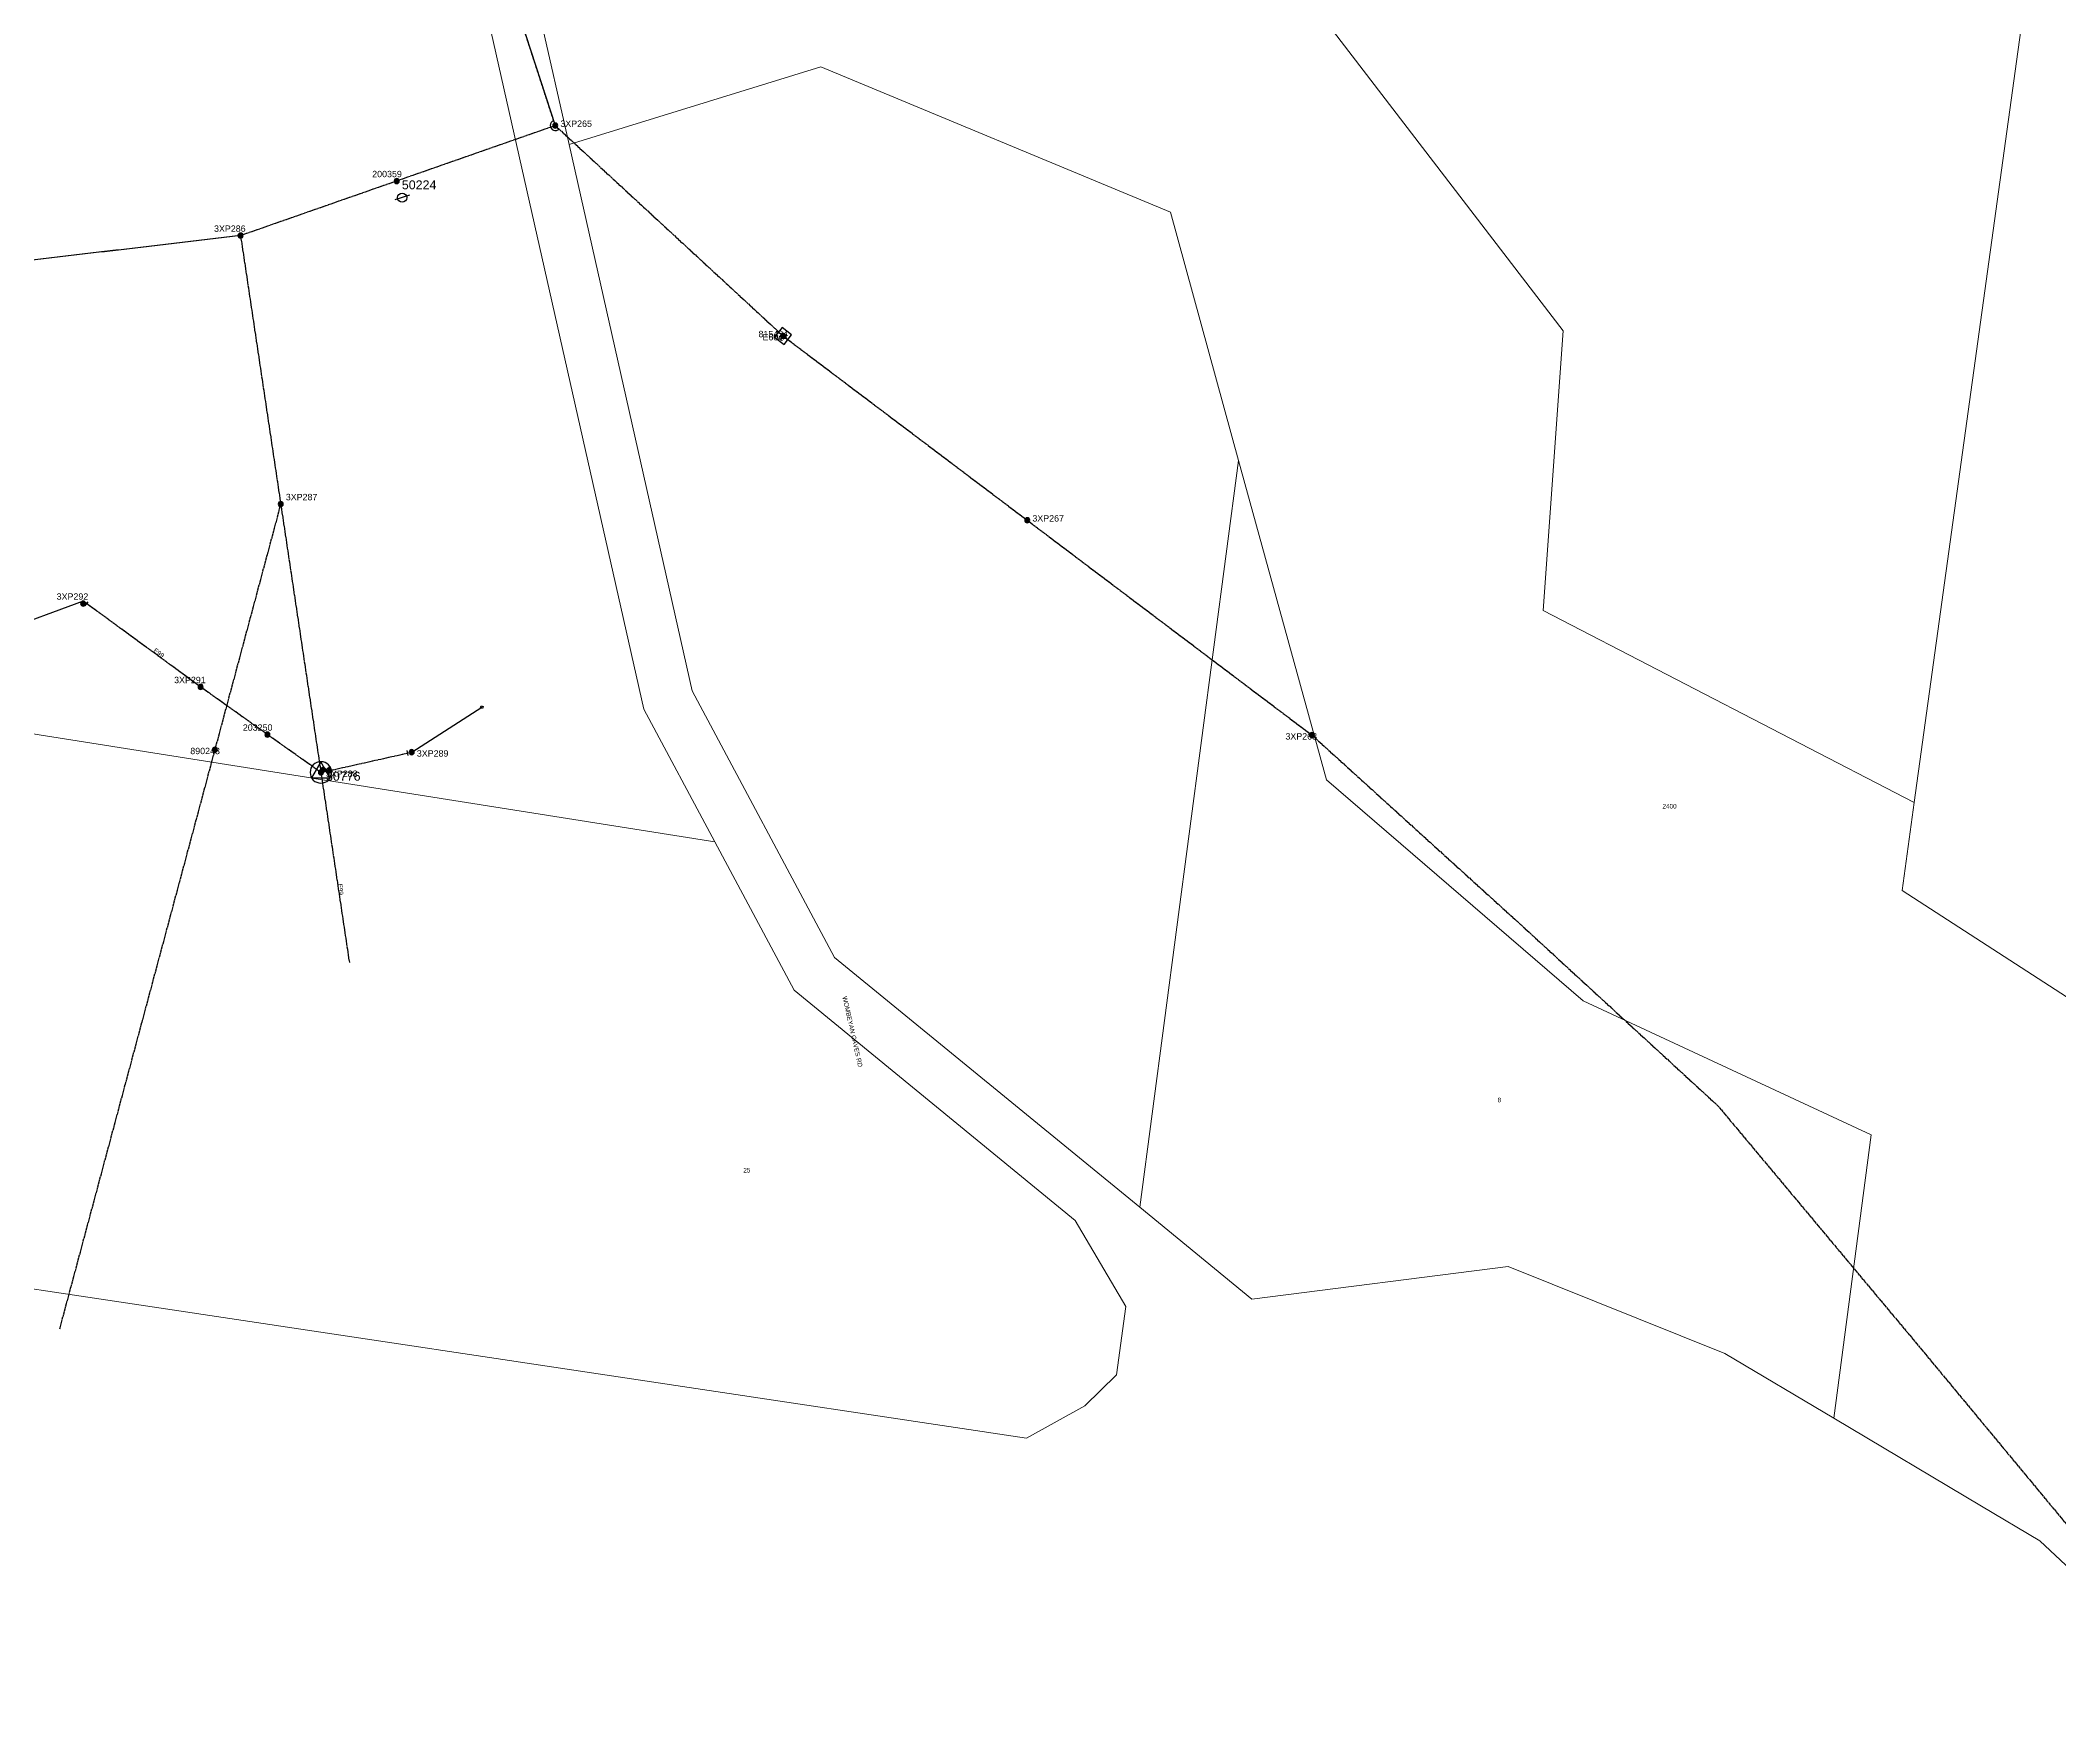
# Model space of a CAD drawing. Header units: metres. Extents: x 257896 to 264438, y 6185680 to 6189085.
# Drawn here: x 261044 to 261838, y 6186377 to 6187036 of the extents above; entities that cross this region are included whole.
import ezdxf
from ezdxf.enums import TextEntityAlignment as Align

# ---------------------------------------------------------------- set-up
doc = ezdxf.new("R2010")
doc.units = ezdxf.units.M
doc.linetypes.add('Cable Exist OH', pattern=[1, 1, 0])
doc.layers.get('0').update_dxf_attribs({"color": 6})
for name, color, linetype in [('_User_HV_Exist', 7, 'Continuous'), ('Equip_LV_EXT', 7, 'Continuous'), ('Equip_SP_HV_EXT', 7, 'Continuous'), ('Mains_HV_EXT', 7, 'Continuous'), ('Mains_LV_EXT', 7, 'Continuous'), ('OH_Details_SP_MISC', 7, 'Continuous'), ('Services_SP_EXT', 7, 'Continuous'), ('Sub_SP_TR_HV_LV_EXT', 7, 'Continuous'), ('SupportsOH_SP_TR_HV_LV_SL_EXT', 7, 'Continuous')]:
    doc.layers.add(name, color=color, linetype=linetype)
doc.layers.add('Cadastre Land Parcels_SP_EXT', color=9, linetype='Continuous', lineweight=5)
doc.layers.add('Cadastre Roads_SP_EXT', color=9, linetype='Continuous', lineweight=5)
doc.layers.get('0').freeze()
doc.styles.add('HVSW_LABEL', font='arial.ttf')
doc.styles.add('POLE_LABEL', font='arial.ttf')
doc.styles.get("Standard").update_dxf_attribs({"font": 'arial.ttf'})

# ---------------------------------------------------------------- blocks, each defined once
blk = doc.blocks.new('SUB_POLE_EXT')
blk.add_wipeout([(0, 4.22), (0.42, 4.2), (0.83, 4.14), (1.21, 4.05), (1.62, 3.9), (1.99, 3.72), (2.35, 3.51), (2.68, 3.26), (2.99, 2.99), (3.28, 2.66), (3.52, 2.34), (3.76, 1.92), (3.9, 1.62), (4.04, 1.23), (4.18, 0.63), (4.22, 0), (4.18, -0.61), (4.06, -1.15), (3.9, -1.62), (3.58, -2.24), (3.22, -2.73), (2.97, -3.01), (2.68, -3.26), (2.36, -3.5), (2, -3.72), (1.64, -3.89), (1.25, -4.03), (0.82, -4.14), (0.42, -4.2), (0, -4.22), (-0.41, -4.2), (-0.8, -4.15), (-1.21, -4.05), (-1.62, -3.9), (-1.99, -3.73), (-2.35, -3.51), (-2.68, -3.26), (-2.96, -3.02), (-3.23, -2.72), (-3.51, -2.35), (-3.71, -2.01), (-3.91, -1.6), (-4.05, -1.21), (-4.16, -0.76), (-4.22, -0.14), (-4.21, 0.39), (-4.14, 0.83), (-4.03, 1.27), (-3.9, 1.63), (-3.71, 2.02), (-3.5, 2.37), (-3.28, 2.67), (-2.99, 2.99), (-2.68, 3.27), (-2.33, 3.52), (-1.98, 3.73), (-1.63, 3.9), (-1.2, 4.05), (-0.78, 4.15), (-0.4, 4.21)])
blk.add_line((2.16, 0.48), (2.16, 0.48, 0))
blk.add_lwpolyline([(-4.22, 0, 1), (4.22, 0, 1)], format="xyb", close=True)
blk.add_lwpolyline([(2.14, 0.52), (0, 4.22), (-3.66, -2.11), (3.66, -2.11)], close=True)
for tag, height, flags, p in [('STREET_CODE', 0.2, 9, (1.5, 0)), ('ASSET_NUM', 3.5, 8, (2, 2)), ('CONSTRUCTED_VOLTAGE', 0.2, 9, (1.5, -0.2)), ('OPERATING_VOLTAGE', 0.2, 9, (1.5, -0.6)), ('OPERATED_BY', 0.2, 9, (1.5, -0.8)), ('ORIENTATION', 0.2, 9, (1.5, -1.2)), ('OWNED_BY', 0.2, 9, (1.5, -1.4)), ('SECONDARY_VOLTAGE', 0.2, 9, (1.5, -1.6)), ('STATE', 0.2, 9, (1.5, -1.8)), ('SUBSTATION_TYPE', 0.2, 9, (1.5, -2)), ('STREETNAME', 0.2, 9, (1.5, -2.8)), ('SUBURB', 0.2, 9, (1.5, -3)), ('Z', 0.2, 1, (1.5, -3.4)), ('NO_PHASES', 0.2, 9, (1.5, -0.4)), ('MAINTAINED_BY', 0.2, 9, (1.5, -1)), ('USAGE', 0.2, 9, (1.5, -2.2)), ('LEGEND', 0.2, 9, (1.5, -2.4)), ('LOCATION', 0.2, 9, (1.5, -2.6)), ('NOTES', 0.2, 9, (1.5, -3.2))]:
    blk.add_attdef(tag, text='', height=height, dxfattribs=dict(flags=flags)).set_placement(p, align=Align.MIDDLE_LEFT)
blk = doc.blocks.new('LV_OH_LINKS_DISTFUSE_EXT')
for p, q in [((0, 0), (0.96, 0)), ((3.84, 0), (4.8, 0))]:
    blk.add_line(p, q)
blk.add_lwpolyline([(3.84, -1.2), (3.84, 1.2), (0.96, -1.2), (0.96, 1.2)], close=True)
at = {"flags": 9}
for tag, p in [('ACTUAL_STATUS', (0, 0)), ('CONSTRUCTED_VOLTAGE', (0, -0.2)), ('OPERATING_VOLTAGE', (0, -0.6)), ('ORIENTATION', (0, -0.8)), ('OWNED_BY', (0, -1)), ('STATE', (0, -1.2)), ('SWITCH_TYPE', (0, -1.4)), ('NO_PHASES', (0, -0.4)), ('USAGE', (0, -1.6)), ('NOTES', (0, -1.8))]:
    blk.add_attdef(tag, text='', height=0.2, dxfattribs=at).set_placement(p, align=Align.MIDDLE_LEFT)
at = {"flags": 1}
blk.add_attdef('Z', (0, 0), '', height=0.2, dxfattribs=at)
blk = doc.blocks.new('CCP_EXT')
blk.add_wipeout([(0, 0.57), (0.57, 0), (0, -0.57), (-0.57, 0)])
blk.add_lwpolyline([(-0.57, 0), (0, 0.57), (0.57, 0), (0, -0.57), (-0.57, 0)])
at = {"flags": 1}
blk.add_attdef('Z', (0, 0), '', height=0.2, dxfattribs=at)
at = {"flags": 9}
for tag, p in [('CCP_TYPE', (0, 0)), ('CONSTRUCTED_VOLTAGE', (0, -0.2)), ('OPERATING_VOLTAGE', (0, -0.6)), ('ORIENTATION', (0, -0.8)), ('OWNED_BY', (0, -1)), ('STATE', (0, -1.8)), ('NO_PHASES', (0, -0.4)), ('USAGE', (0, -1.2)), ('LEGEND', (0, -1.4)), ('LIFE_SUPPORT', (0, -1.6)), ('NOTES', (0, -2))]:
    blk.add_attdef(tag, text='', height=0.2, dxfattribs=at).set_placement(p, align=Align.MIDDLE_LEFT)
blk = doc.blocks.new('POLE_EXT')
blk.add_hatch(color=256).paths.add_polyline_path([(-1, 0, 1), (1, 0, 1)])
blk.add_lwpolyline([(-1, 0, 1), (1, 0, 1)], format="xyb", close=True)
for tag, height, flags, p in [('pNumber', 2.5, 8, (-17.84, 2.07)), ('OWNED_BY', 0.2, 9, (1.35, -0.4)), ('SPECIAL_USE', 0.2, 9, (1.35, -0.8)), ('STATE', 0.2, 9, (1.35, -1)), ('cLV', 0.2, 9, (1.35, -1.4)), ('hDepth', 0.2, 9, (1.35, -1.6)), ('hDia', 0.2, 9, (1.35, -1.8)), ('cHV', 0.2, 9, (1.35, -2)), ('cLinedev', 0.2, 9, (1.35, -3.4)), ('pExisting', 0.2, 9, (1.35, -3.8)), ('pFooting', 0.2, 9, (1.35, -4.4)), ('pNew', 0.2, 9, (1.35, -4.6)), ('pRelocate', 0.2, 9, (1.35, -5)), ('pRemove', 0.2, 9, (1.35, -5.2)), ('pReplace', 0.2, 9, (1.35, -5.4)), ('pStay', 0.2, 9, (1.35, -5.6)), ('pType', 0.2, 9, (1.35, -5.8)), ('cspan', 0.2, 9, (1.35, -6)), ('STREETNAME', 0.2, 9, (1.35, -6.2)), ('SUBURB', 0.2, 9, (1.35, -6.4)), ('OPERATED_BY', 0.2, 9, (1.36, -7.01)), ('PARENT', 0.2, 9, (1.35, -0.6)), ('USAGE', 0.2, 9, (1.35, -1.2)), ('LBRACKET', 0.2, 9, (1.35, -2.2)), ('LExisting', 0.2, 9, (1.35, -2.4)), ('LANTNUMBER', 0.2, 9, (1.35, -2.6)), ('LOther', 0.2, 9, (1.35, -2.8)), ('LRemove', 0.2, 9, (1.35, -3)), ('LEGEND', 0.2, 9, (1.35, -3.2)), ('LOCATION', 0.2, 9, (1.35, -3.6)), ('PFNUMBER', 0.2, 9, (1.35, -4)), ('NEWPFNUMBER', 0.2, 9, (1.35, -4.2)), ('NOTES', 0.2, 9, (1.35, -6.6)), ('MAINTAINED_BY', 0.2, 9, (1.36, -6.81))]:
    blk.add_attdef(tag, text='', height=height, dxfattribs=dict(flags=flags)).set_placement(p, align=Align.MIDDLE_LEFT)
at = {"style": 'POLE_LABEL'}
for tag, height, flags, p in [('STRUCTURE_PLANT_NUMBER', 0.2, 9, (1.35, 0.03)), ('ASSET_NUM', 2.5, 8, (2, 2)), ('STREET_CODE', 0.2, 9, (1.35, -0.2))]:
    blk.add_attdef(tag, text='', height=height, dxfattribs=dict(at, flags=flags)).set_placement(p, align=Align.MIDDLE_LEFT)
at = {"flags": 1}
blk.add_attdef('Z', (1.35, -7.33), '', height=0.2, dxfattribs=at)
blk = doc.blocks.new('HV_ABS_CLOSED_EXT')
blk.add_line((-3, 6.87), (3, 6.87))
blk.add_circle((0, 6.87), 1.8)
at = {"flags": 1}
blk.add_attdef('Z', (0, 0), '', height=0.2, dxfattribs=at)
at = {"style": 'HVSW_LABEL'}
for tag, height, flags, p in [('ASSET_NUM', 3.5, 8, (2, 2)), ('STREET_CODE', 0.2, 9, (0, -0.2))]:
    blk.add_attdef(tag, text='', height=height, dxfattribs=dict(at, flags=flags)).set_placement(p, align=Align.MIDDLE_LEFT)
at = {"flags": 9}
for tag, p in [('ACTUAL_STATUS', (0, -0.4)), ('CONSTRUCTED_VOLTAGE', (0, -0.6)), ('OPERATING_VOLTAGE', (0, -1)), ('ORIENTATION', (0, -1.2)), ('OWNED_BY', (0, -1.4)), ('STATE', (0, -1.6)), ('SWITCH_TYPE', (0, -1.8)), ('STREETNAME', (0, -2.6)), ('SUBURB', (0, -2.8)), ('NO_PHASES', (0, -0.8)), ('USAGE', (0, -2)), ('LEGEND', (0, -2.2)), ('LOCATION', (0, -2.4)), ('NOTES', (0, -3))]:
    blk.add_attdef(tag, text='', height=0.2, dxfattribs=at).set_placement(p, align=Align.MIDDLE_LEFT)
blk = doc.blocks.new('HV_LOAD_BREAK_EXT')
blk.add_lwpolyline([(-2.4, -2.4), (2.4, -2.4), (2.4, 2.4), (-2.4, 2.4)], close=True)
at = {"insert": (-1.1, 0.99), "char_height": 2, "width": 2.9628, "attachment_point": 1}
blk.add_mtext('{\\Fisocp|c0;LB}', dxfattribs=at)
for tag, height, flags, p in [('STREET_CODE', 0.2, 9, (1.5, 0)), ('ASSET_NUM', 2.5, 8, (2, 2)), ('ACTUAL_STATUS', 0.2, 9, (1.5, -0.2)), ('CONSTRUCTED_VOLTAGE', 0.2, 9, (1.5, -0.4)), ('OPERATING_VOLTAGE', 0.2, 9, (1.5, -0.8)), ('ORIENTATION', 0.2, 9, (1.5, -1)), ('OWNED_BY', 0.2, 9, (1.5, -1.2)), ('OPERATED_BY', 0.2, 9, (1.5, -1.4)), ('STATE', 0.2, 9, (1.5, -1.8)), ('SWITCH_TYPE', 0.2, 9, (1.5, -2)), ('STREETNAME', 0.2, 9, (1.5, -2.8)), ('SUBURB', 0.2, 9, (1.5, -3)), ('Z', 0.2, 1, (1.5, -3.6)), ('NO_PHASES', 0.2, 9, (1.5, -0.6)), ('MAINTAINED_BY', 0.2, 9, (1.5, -1.6)), ('USAGE', 0.2, 9, (1.5, -2.2)), ('LEGEND', 0.2, 9, (1.5, -2.4)), ('LOCATION', 0.2, 9, (1.5, -2.6)), ('NOTES', 0.2, 9, (1.5, -3.2)), ('LABEL_ALIGNMENT', 0.2, 9, (1.5, -3.4))]:
    blk.add_attdef(tag, text='', height=height, dxfattribs=dict(flags=flags)).set_placement(p, align=Align.MIDDLE_LEFT)
blk = doc.blocks.new('End Shackle_EXT')
blk.add_wipeout([(0, 0.25), (1.81, 0.25), (1.82, -0.25), (0, -0.25)])
blk.add_line((1.81, -1), (1.81, 1))
at = {"flags": 1}
blk.add_attdef('Z', (0, 0), '', height=0.2, dxfattribs=at)
at = {"flags": 9}
for tag, p in [('CONNECTOR_TYPE', (0, 0)), ('CONSTRUCTED_VOLTAGE', (0, -0.2)), ('OPERATING_VOLTAGE', (0, -0.6)), ('ORIENTATION', (0, -0.8)), ('OWNED_BY', (0, -1)), ('STATE', (0, -1.2)), ('NO_PHASES', (0, -0.4)), ('USAGE', (0, -1.4)), ('NOTES', (0, -1.6))]:
    blk.add_attdef(tag, text='', height=0.2, dxfattribs=at).set_placement(p, align=Align.MIDDLE_LEFT)

msp = doc.modelspace()

# ---------------------------------------------------------------- linework, layer by layer
at = {"layer": '_User_HV_Exist', "color": 7, "linetype": 'Cable Exist OH'}
msp.add_lwpolyline([(261246.29, 6187002.03), (261211.66, 6187108.35), (261200.9, 6187150.44), (261189.88, 6187193.56), (261137.07, 6187274.23), (261072.31, 6187319.7)], dxfattribs=at)
at = {"layer": 'Cadastre Land Parcels_SP_EXT', "color": 2, "linetype": 'Continuous'}
msp.add_line((261309.06, 6186720.29), (261281.05, 6186772.52), dxfattribs=at)
at = {"layer": 'Cadastre Land Parcels_SP_EXT', "linetype": 'Continuous'}
for points in [[(261830.13, 6187094.73), (261827.67, 6187151.08), (261647.05, 6187378.06), (261493.06, 6187473.75), (261400.7, 6187503.72), (261395.2, 6187500.31), (261371.92, 6187345.79), (261365.4, 6187337.3), (261356.89, 6187275.36), (261559.03, 6187253.1), (261536.25, 6187060.01), (261642.54, 6186921.31), (261634.79, 6186811.23), (261780.56, 6186735.82), (261830.13, 6187094.73)], [(261847.27, 6187104.84), (261831.83, 6187107.09), (261830.13, 6187094.73), (261780.56, 6186735.82), (261775.93, 6186701.18), (261910.03, 6186614.37), (261903.86, 6186966.86), (261847.27, 6187104.84)], [(261515, 6186870.32), (261488.22, 6186967.97), (261350.73, 6187025.05), (261251.72, 6186994.54), (261300.09, 6186779.67), (261356.03, 6186674.87), (261476.09, 6186576.61), (261515, 6186870.32)], [(261748.97, 6186493.59), (261763.68, 6186605.07), (261650.49, 6186657.78), (261549.58, 6186744.66), (261515, 6186870.32), (261476.09, 6186576.61), (261520.24, 6186540.45), (261620.98, 6186553.35), (261706.19, 6186519.13), (261748.97, 6186493.59)]]:
    msp.add_lwpolyline(points, close=True, dxfattribs=at)
msp.add_lwpolyline([(261910.03, 6186614.37), (261775.93, 6186701.18), (261780.56, 6186735.82), (261634.79, 6186811.23), (261642.54, 6186921.31), (261536.25, 6187060.01), (261536.25, 6187060.01), (261493.06, 6187116.39), (261401.89, 6187060), (261301.79, 6187136.35), (261240.1, 6187045.97), (261251.72, 6186994.54), (261350.73, 6187025.05), (261488.22, 6186967.97), (261515, 6186870.32), (261549.58, 6186744.66), (261650.49, 6186657.78), (261763.68, 6186605.07), (261748.97, 6186493.59), (261807.12, 6186459), (261830.03, 6186445.38), (261903.43, 6186376.66)], dxfattribs=at)
at = {"layer": 'Mains_HV_EXT', "linetype": 'Cable Exist OH'}
for points in [[(261246.28, 6187002), (261183.95, 6186980.2)], [(261246.28, 6187002), (261335.86, 6186919.27)], [(261183.95, 6186980.2), (261122.53, 6186958.72)], [(261122.53, 6186958.72), (261010.97, 6186945.58)], [(261122.53, 6186958.72), (261138.32, 6186853.16)], [(261335.86, 6186919.27), (261543.81, 6186762.29), (261626.06, 6186687.63), (261703.39, 6186616.54), (261781.56, 6186523), (261859.3, 6186429.24)]]:
    msp.add_lwpolyline(points, dxfattribs=at)
at = {"layer": 'Mains_HV_EXT', "linetype": 'Continuous'}
msp.add_lwpolyline([(261245.63, 6187003.91, 1.270463), (261247.74, 6187000.65)], format="xyb", dxfattribs=at)
at = {"layer": 'OH_Details_SP_MISC', "color": 7, "linetype": 'Continuous'}
msp.add_lwpolyline([(261200.9, 6187150.44), (261211.66, 6187108.35), (261246.28, 6187002)], dxfattribs=at)
at = {"layer": 'Services_SP_EXT'}
msp.add_lwpolyline([(261060.63, 6186815.02), (261027.99, 6186802.86)], dxfattribs=at)

# ---------------------------------------------------------------- block references
at = {"layer": 'Equip_SP_HV_EXT'}
ref = msp.add_blockref('HV_ABS_CLOSED_EXT', (261183.95, 6186980.2), dxfattribs=dict(at, rotation=198.081754218734))
ref.add_attrib('ASSET_NUM', '50224', dxfattribs={"layer": '0', "height": 3.5, "style": 'HVSW_LABEL'}).set_placement((261185.95, 6186980.45), align=Align.TOP_LEFT)
ref = msp.add_blockref('HV_LOAD_BREAK_EXT', (261335.86, 6186919.27), dxfattribs=dict(at, rotation=232.1546484869722))
ref.add_attrib('ASSET_NUM', 'E6044', dxfattribs={"layer": '0', "height": 2.5}).set_placement((261337.86, 6186920.02), align=Align.TOP_RIGHT)
at = {"layer": 'Sub_SP_TR_HV_LV_EXT'}
ref = msp.add_blockref('SUB_POLE_EXT', (261154.12, 6186747.6), dxfattribs=at)
ref.add_attrib('ASSET_NUM', '30776', dxfattribs={"layer": '0', "height": 3.5}).set_placement((261156.12, 6186747.85), align=Align.TOP_LEFT)
at = {"layer": 'SupportsOH_SP_TR_HV_LV_SL_EXT'}
ref = msp.add_blockref('POLE_EXT', (261246.28, 6187002), dxfattribs=at)
ref.add_attrib('ASSET_NUM', '3XP265', dxfattribs={"layer": '0', "height": 2.5, "style": 'POLE_LABEL'}).set_placement((261248.28, 6187002.75), align=Align.MIDDLE_LEFT)
ref = msp.add_blockref('POLE_EXT', (261183.95, 6186980.2), dxfattribs=at)
ref.add_attrib('ASSET_NUM', '200359', dxfattribs={"layer": '0', "height": 2.5, "style": 'POLE_LABEL'}).set_placement((261185.95, 6186980.95), align=Align.BOTTOM_RIGHT)
ref = msp.add_blockref('POLE_EXT', (261122.53, 6186958.72), dxfattribs=at)
ref.add_attrib('ASSET_NUM', '3XP286', dxfattribs={"layer": '0', "height": 2.5, "style": 'POLE_LABEL'}).set_placement((261124.53, 6186959.47), align=Align.BOTTOM_RIGHT)
ref = msp.add_blockref('POLE_EXT', (261335.86, 6186919.27), dxfattribs=at)
ref.add_attrib('ASSET_NUM', '815434', dxfattribs={"layer": '0', "height": 2.5, "style": 'POLE_LABEL'}).set_placement((261337.86, 6186920.02), align=Align.MIDDLE_RIGHT)
ref = msp.add_blockref('POLE_EXT', (261138.32, 6186853.16), dxfattribs=at)
ref.add_attrib('ASSET_NUM', '3XP287', dxfattribs={"layer": '0', "height": 2.5, "style": 'POLE_LABEL'}).set_placement((261140.32, 6186853.91), align=Align.BOTTOM_LEFT)
ref = msp.add_blockref('POLE_EXT', (261431.88, 6186846.78), dxfattribs=at)
ref.add_attrib('ASSET_NUM', '3XP267', dxfattribs={"layer": '0', "height": 2.5, "style": 'POLE_LABEL'}).set_placement((261433.88, 6186847.53), align=Align.MIDDLE_LEFT)
ref = msp.add_blockref('POLE_EXT', (261106.83, 6186781.21), dxfattribs=at)
ref.add_attrib('ASSET_NUM', '3XP291', dxfattribs={"layer": '0', "height": 2.5, "style": 'POLE_LABEL'}).set_placement((261108.83, 6186781.96), align=Align.BOTTOM_RIGHT)
ref = msp.add_blockref('POLE_EXT', (261133.08, 6186762.5), dxfattribs=at)
ref.add_attrib('ASSET_NUM', '203250', dxfattribs={"layer": '0', "height": 2.5, "style": 'POLE_LABEL'}).set_placement((261135.08, 6186763.25), align=Align.BOTTOM_RIGHT)
ref = msp.add_blockref('POLE_EXT', (261112.42, 6186756.54), dxfattribs=at)
ref.add_attrib('ASSET_NUM', '890248', dxfattribs={"layer": '0', "height": 2.5, "style": 'POLE_LABEL'}).set_placement((261114.42, 6186757.29), align=Align.TOP_RIGHT)
ref = msp.add_blockref('POLE_EXT', (261543.81, 6186762.29), dxfattribs=at)
ref.add_attrib('ASSET_NUM', '3XP268', dxfattribs={"layer": '0', "height": 2.5, "style": 'POLE_LABEL'}).set_placement((261545.81, 6186763.04), align=Align.TOP_RIGHT)

# ---------------------------------------------------------------- texts
at = {"layer": 'Cadastre Land Parcels_SP_EXT'}
for s, p in [('2400', (261681.63, 6186733.41)), ('8', (261616.8, 6186617.88)), ('25', (261320.22, 6186590.26))]:
    msp.add_text(s, height=1.8, dxfattribs=at).set_placement(p)
at = {"layer": 'Cadastre Roads_SP_EXT'}
msp.add_text('WOMBEYAN CAVES RD', height=1.8, rotation=282.6915, dxfattribs=at).set_placement((261359.18, 6186659.34))
at = {"layer": 'Mains_LV_EXT'}
for rotation, p in [(323.05484, (261088.09, 6186795.22)), (277.34705, (261160.68, 6186703.75))]:
    msp.add_text('E99', height=1.8, rotation=rotation, dxfattribs=at).set_placement(p)

# ---------------------------------------------------------------- next in the draw order: linework, layer by layer
at = {"layer": 'Cadastre Land Parcels_SP_EXT', "linetype": 'Continuous'}
msp.add_lwpolyline([(261454.55, 6186498.47), (261466.9, 6186510.74), (261470.66, 6186537.53), (261450.75, 6186571.41), (261340.18, 6186661.92), (261309.06, 6186720.29), (260992.78, 6186770.33), (260965.55, 6186555.85), (261431.51, 6186485.78), (261454.55, 6186498.47)], close=True, dxfattribs=at)
at = {"layer": 'Mains_HV_EXT', "linetype": 'Cable Exist OH'}
msp.add_lwpolyline([(261138.32, 6186853.16), (261154.12, 6186747.6)], dxfattribs=at)
at = {"layer": 'Mains_LV_EXT', "linetype": 'Cable Exist OH'}
msp.add_lwpolyline([(261154.12, 6186747.6), (261165.31, 6186672.82)], dxfattribs=at)

# ---------------------------------------------------------------- next in the draw order: block references
at = {"layer": 'Equip_LV_EXT'}
for p in [(261153.38, 6186748.27), (261153.71, 6186748.51), (261154.12, 6186748.6)]:
    msp.add_blockref('LV_OH_LINKS_DISTFUSE_EXT', p, dxfattribs=at)
at = {"layer": 'Mains_LV_EXT', "rotation": 323.0551356958739}
msp.add_blockref('End Shackle_EXT', (261060.63, 6186815.02), dxfattribs=at)
at = {"layer": 'SupportsOH_SP_TR_HV_LV_SL_EXT'}
ref = msp.add_blockref('POLE_EXT', (261154.12, 6186747.6), dxfattribs=at)
ref.add_attrib('ASSET_NUM', '3XP288', dxfattribs={"layer": '0', "height": 2.5, "style": 'POLE_LABEL'}).set_placement((261156.12, 6186748.35), align=Align.TOP_LEFT)

# ---------------------------------------------------------------- next in the draw order: linework, layer by layer
at = {"layer": 'Mains_HV_EXT', "linetype": 'Cable Exist OH'}
msp.add_lwpolyline([(261138.32, 6186853.16), (261051.3, 6186528.6)], dxfattribs=at)
at = {"layer": 'Mains_LV_EXT', "linetype": 'Cable Exist OH'}
msp.add_lwpolyline([(261154.12, 6186747.6), (261133.08, 6186762.5), (261106.83, 6186781.21), (261060.63, 6186815.02)], dxfattribs=at)

# ---------------------------------------------------------------- next in the draw order: block references
at = {"layer": 'Services_SP_EXT', "rotation": 31.61872139713533}
msp.add_blockref('CCP_EXT', (261217.39, 6186773.28), dxfattribs=at)
at = {"layer": 'SupportsOH_SP_TR_HV_LV_SL_EXT'}
ref = msp.add_blockref('POLE_EXT', (261060.65, 6186814.02), dxfattribs=at)
ref.add_attrib('ASSET_NUM', '3XP292', dxfattribs={"layer": '0', "height": 2.5, "style": 'POLE_LABEL'}).set_placement((261062.65, 6186814.77), align=Align.BOTTOM_RIGHT)

# ---------------------------------------------------------------- next in the draw order: linework, layer by layer
at = {"layer": 'Cadastre Land Parcels_SP_EXT', "linetype": 'Continuous'}
msp.add_line((261281.05, 6186772.52), (261198.11, 6187140.91), dxfattribs=at)
at = {"layer": 'Services_SP_EXT'}
msp.add_lwpolyline([(261189.85, 6186755.58), (261217.39, 6186773.28)], dxfattribs=at)

# ---------------------------------------------------------------- next in the draw order: block references
at = {"layer": 'Mains_LV_EXT', "rotation": 191.3881611352658}
msp.add_blockref('End Shackle_EXT', (261189.85, 6186755.58), dxfattribs=at)

# ---------------------------------------------------------------- next in the draw order: linework, layer by layer
at = {"layer": 'Mains_LV_EXT', "linetype": 'Cable Exist OH'}
msp.add_lwpolyline([(261154.12, 6186747.6), (261189.85, 6186755.58)], dxfattribs=at)

# ---------------------------------------------------------------- next in the draw order: block references
at = {"layer": 'SupportsOH_SP_TR_HV_LV_SL_EXT'}
ref = msp.add_blockref('POLE_EXT', (261189.85, 6186755.58), dxfattribs=at)
ref.add_attrib('ASSET_NUM', '3XP289', dxfattribs={"layer": '0', "height": 2.5, "style": 'POLE_LABEL'}).set_placement((261191.85, 6186756.33), align=Align.TOP_LEFT)

doc.saveas('drawing.dxf')
